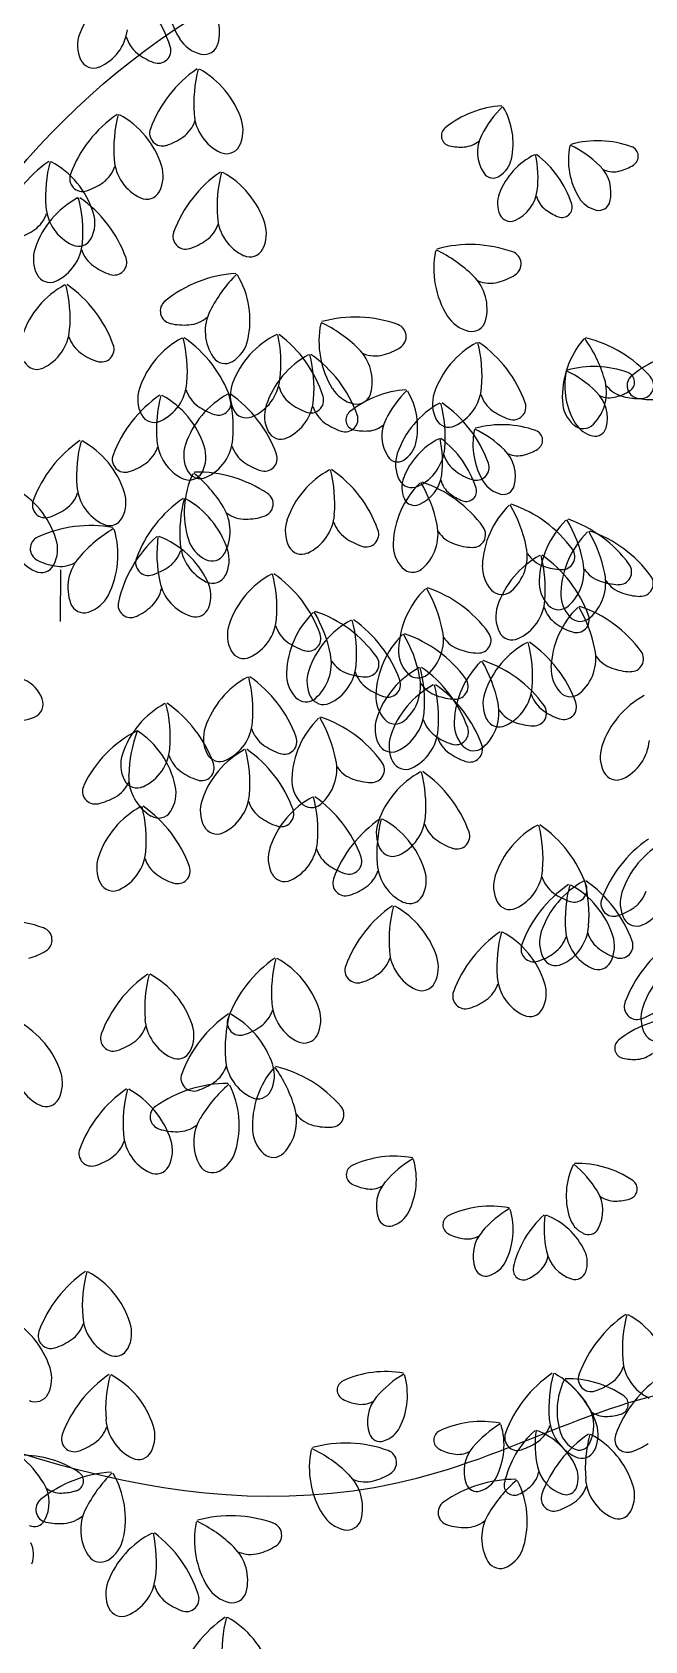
# Model space of a CAD drawing. Header units: millimetres. Extents: x 87938 to 265635, y 330093 to 434310.
# Drawn here: x 130737 to 131310, y 386945 to 388448 of the extents above; entities that cross this region are included whole.
import ezdxf

# ---------------------------------------------------------------- set-up
doc = ezdxf.new("R2010")
doc.units = ezdxf.units.MM

# ---------------------------------------------------------------- blocks, each defined once
blk = doc.blocks.new('A$C375B4AEE')
blk.add_line((2292.4, 6373.7), (2292.7, 6421.9))
for centre, radius, start, end in [((2475, 6962.1), 83.7, 168.5702, 211.718), ((2388.7, 6893.3), 83.7, 116.1313, 159.2791), ((2283.4, 6875.1), 117.2, 17.7118, 52.9875), ((2397.7, 6924.5), 43.4, 345.1278, 45.5062), ((2340.1, 6911.7), 31.8, 159.2792, 204.6947), ((2311.8, 6931.7), 43.4, 292.6888, 353.0673), ((2382.4, 6927.9), 29.6, 195.4901, 232.33), ((2430.8, 6934.8), 31.8, 211.718, 257.1335), ((2426.7, 6916.8), 13.3, 257.1335, 345.1277), ((2323.4, 6904), 13.3, 204.6945, 292.6888), ((2400.3, 6951), 58.9, 232.33, 249.2171), ((2383.7, 6907.1), 11.9, 248.7822, 17.712), ((2486.3, 6793.3), 117.2, 124.4099, 159.6857), ((2543.8, 6857.4), 126.8, 165.1974, 184.3302), ((2382, 6816.3), 83.7, 18.1183, 61.2661), ((2710.9, 6761.9), 93.8, 93.6396, 128.9153), ((2776.7, 6782.4), 101.5, 134.4271, 153.5599), ((2648.6, 6820.4), 66.9, 347.348, 30.4958), ((2411.6, 6750.8), 117.2, 124.4099, 159.6857), ((2469, 6814.9), 126.8, 165.1974, 184.3302), ((2307.3, 6773.8), 83.7, 18.1183, 61.2661), ((2389.9, 6850.5), 29.6, 305.0674, 341.9073), ((2460.5, 6851.1), 43.4, 184.3302, 244.7087), ((2431.3, 6832.4), 31.8, 332.7028, 18.1184), ((2387.6, 6829.9), 11.9, 159.6854, 288.6153), ((2373, 6874.5), 58.9, 288.1803, 305.0675), ((2658, 6827.4), 9.54, 128.9152, 257.845), ((2668.1, 6840.7), 23.7, 274.2972, 311.137), ((2716.9, 6812.2), 34.7, 153.5599, 213.9383), ((2794.4, 6729), 93.8, 70.1506, 105.4264), ((2447.7, 6824), 13.3, 244.7085, 332.7027), ((2666.3, 6864), 47.1, 257.41, 274.2972), ((2765.1, 6749.7), 66.9, 116.1313, 159.2791), ((2637.3, 6788.4), 101.5, 353.0673, 12.2001), ((2680.9, 6735.1), 93.8, 17.7118, 52.9875), ((2834.1, 6804.7), 66.9, 168.5702, 211.718), ((2725.5, 6727), 101.5, 45.5061, 64.6389), ((2823, 6808.3), 9.54, 301.221, 70.1508), ((2347.8, 6706.9), 117.2, 124.4099, 159.6857), ((2405.2, 6771), 126.8, 165.1974, 184.3302), ((2243.5, 6729.9), 83.7, 18.1183, 61.2661), ((2315.1, 6808), 29.6, 305.0674, 341.9073), ((2385.8, 6808.6), 43.4, 184.3302, 244.7087), ((2356.6, 6789.9), 31.8, 332.7028, 18.1184), ((2508.1, 6696.9), 117.2, 124.4099, 159.6857), ((2565.5, 6761), 126.8, 165.1974, 184.3302), ((2403.8, 6719.9), 83.7, 18.1183, 61.2661), ((2697, 6798.7), 10.7, 213.9386, 301.9326), ((2689.1, 6811.3), 25.4, 301.9326, 347.3479), ((2772.3, 6774.6), 34.7, 345.1276, 45.5061), ((2809.2, 6817.5), 23.7, 247.9291, 284.7688), ((2803.2, 6840.2), 47.1, 284.7688, 301.656), ((2312.9, 6787.4), 11.9, 159.6854, 288.6153), ((2298.3, 6832), 58.9, 288.1803, 305.0675), ((2348, 6695.7), 83.7, 118.3445, 161.4924), ((2186.5, 6737.9), 126.8, 355.2804, 14.4133), ((2243.5, 6673.4), 117.2, 19.925, 55.2007), ((2373, 6781.5), 13.3, 244.7085, 332.7027), ((2726.3, 6764.4), 25.4, 159.2791, 204.6945), ((2703.6, 6780.4), 34.7, 292.6889, 353.0673), ((2760.1, 6777.3), 23.7, 195.4901, 232.33), ((2761.2, 6760.7), 9.54, 248.7823, 17.7116), ((2798.8, 6782.9), 25.4, 211.7181, 257.1334), ((2795.6, 6768.5), 10.7, 257.1333, 345.1275), ((2251.3, 6764.1), 29.6, 305.0674, 341.9073), ((2322, 6764.7), 43.4, 184.3302, 244.7087), ((2292.8, 6746), 31.8, 332.7028, 18.1184), ((2482.3, 6754.7), 43.4, 184.3302, 244.7087), ((2712.9, 6758.2), 10.7, 204.6948, 292.6889), ((2774.4, 6795.9), 47.1, 232.3299, 249.2172), ((2234.5, 6788.1), 58.9, 288.1803, 305.0675), ((2409.4, 6733.5), 11.9, 159.6854, 288.6153), ((2411.6, 6754.1), 29.6, 305.0674, 341.9073), ((2453.1, 6736), 31.8, 332.7028, 18.1184), ((2298.8, 6712.2), 31.8, 161.4923, 206.9078), ((2269.7, 6731.1), 43.4, 294.9021, 355.2806), ((2309.2, 6737.5), 13.3, 244.7085, 332.7027), ((2340.4, 6730), 29.6, 197.7032, 234.5432), ((2394.8, 6778.1), 58.9, 288.1803, 305.0675), ((2469.5, 6727.6), 13.3, 244.7085, 332.7027), ((2725.1, 6703.3), 83.7, 168.5702, 211.718), ((2589.3, 6606.2), 126.8, 45.5061, 64.6389), ((2675.4, 6608.7), 117.2, 70.1506, 105.4264), ((2711.1, 6707.8), 11.9, 301.2209, 70.1507), ((2357.4, 6753.8), 58.9, 234.5432, 251.4303), ((2342.5, 6709.3), 11.9, 250.9955, 19.9246), ((2336.1, 6614.5), 83.7, 118.3445, 161.4924), ((2282.3, 6703.8), 13.3, 206.908, 294.9021), ((2174.6, 6656.7), 126.8, 355.2804, 14.4133), ((2231.6, 6592.2), 117.2, 19.925, 55.2007), ((2463.7, 6581.9), 117.2, 93.6396, 128.9153), ((2545.9, 6607.6), 126.8, 134.427, 153.5598), ((2385.8, 6655), 83.7, 347.348, 30.4958), ((2647.8, 6665.7), 43.4, 345.1277, 45.5061), ((2693.9, 6719.3), 29.6, 247.9291, 284.7688), ((2686.4, 6747.7), 58.9, 284.7688, 301.656), ((2397.6, 6663.8), 11.9, 128.9154, 257.8449), ((2410.1, 6680.4), 29.6, 274.2972, 311.1369), ((2471.1, 6644.8), 43.4, 153.5598, 213.9383), ((2568, 6540.9), 117.2, 70.1506, 105.4264), ((2681, 6676), 31.8, 211.718, 257.1334), ((2257.7, 6649.9), 43.4, 294.9021, 355.2806), ((2407.9, 6709.6), 58.9, 257.41, 274.2972), ((2531.4, 6566.7), 83.7, 116.1314, 159.2791), ((2371.7, 6615.1), 126.8, 353.0673, 12.2001), ((2426.2, 6548.4), 117.2, 17.7118, 52.9875), ((2617.7, 6635.4), 83.7, 168.5703, 211.718), ((2481.9, 6538.3), 126.8, 45.5062, 64.6389), ((2603.7, 6639.9), 11.9, 301.2211, 70.1507), ((2676.9, 6658), 13.3, 257.1334, 345.1277), ((2328.4, 6648.8), 29.6, 197.7032, 234.5432), ((2330.6, 6628.1), 11.9, 250.9955, 19.9246), ((2445.6, 6564.9), 83.7, 118.3446, 161.4923), ((2284.2, 6607.1), 126.8, 355.2804, 14.4133), ((2341.2, 6542.6), 117.2, 19.925, 55.2007), ((2436.5, 6643.7), 31.8, 301.9326, 347.348), ((2540.4, 6597.9), 43.4, 345.1277, 45.5062), ((2579, 6679.8), 58.9, 284.7688, 301.656), ((2721.1, 6560.5), 83.7, 118.3446, 161.4923), ((2559.7, 6602.7), 126.8, 355.2804, 14.4133), ((2616.7, 6538.2), 117.2, 19.925, 55.2008), ((2845.2, 6583.4), 83.7, 139.5157, 182.6636), ((2679.3, 6564.5), 126.8, 16.4517, 35.5845), ((2755.8, 6524.9), 117.2, 41.0962, 76.3719), ((2900.1, 6512.2), 117.2, 93.6396, 128.9153), ((2270.4, 6622.6), 13.3, 206.908, 294.9021), ((2345.4, 6672.6), 58.9, 234.5432, 251.4303), ((2446.2, 6628), 13.3, 213.9383, 301.9326), ((2564.1, 6549.3), 83.7, 118.3446, 161.4923), ((2402.6, 6591.5), 126.8, 355.2805, 14.4133), ((2459.6, 6527), 117.2, 19.925, 55.2007), ((2586.5, 6651.5), 29.6, 247.9291, 284.7688), ((2790.9, 6518.1), 93.8, 70.1506, 105.4264), ((2367.3, 6600.2), 43.4, 294.902, 355.2806), ((2454.5, 6605), 43.4, 292.6888, 353.0673), ((2830.7, 6593.7), 66.9, 168.5702, 211.718), ((2722.1, 6516), 101.5, 45.5062, 64.6389), ((2759.4, 6588.1), 43.4, 316.0732, 16.4518), ((2833.9, 6594.1), 11.9, 128.9154, 257.845), ((2819.5, 6597.3), 9.54, 301.221, 70.1506), ((2835.1, 6594.1), 11.9, 272.1667, 41.0958), ((2451.5, 6488.5), 117.2, 124.4099, 159.6857), ((2396.4, 6581.3), 31.8, 161.4923, 206.9078), ((2508.9, 6552.6), 126.8, 165.1974, 184.3302), ((2347.2, 6511.5), 83.7, 18.1183, 61.2661), ((2488.6, 6512.4), 83.7, 118.3446, 161.4923), ((2438, 6599.1), 29.6, 197.7032, 234.5431), ((2440.1, 6578.5), 11.9, 250.9955, 19.9253), ((2327.1, 6554.7), 126.8, 355.2805, 14.4133), ((2384.1, 6490.2), 117.2, 19.925, 55.2007), ((2482.9, 6585), 31.8, 159.2792, 204.6946), ((2525.1, 6601.2), 29.6, 195.4903, 232.3299), ((2526.5, 6580.5), 11.9, 248.7823, 17.7116), ((2573.6, 6608.1), 31.8, 211.718, 257.1334), ((2621.6, 6496.6), 93.8, 93.6396, 128.9153), ((2569.5, 6590.2), 13.3, 257.1334, 345.1277), ((2687.3, 6517.2), 101.5, 134.427, 153.5598), ((2559.3, 6555.1), 66.9, 347.348, 30.4958), ((2671.9, 6577), 31.8, 161.4923, 206.9078), ((2642.8, 6595.9), 43.4, 294.902, 355.2806), ((2713.5, 6594.8), 29.6, 197.7035, 234.5431), ((2768.9, 6563.6), 34.7, 345.1277, 45.5062), ((2805.7, 6606.5), 23.7, 247.9291, 284.7688), ((2825.7, 6612.6), 29.6, 218.8745, 255.7144), ((2799.8, 6629.2), 47.1, 284.7688, 301.656), ((2832.9, 6641), 58.9, 255.7143, 272.6015), ((2844.2, 6639.9), 58.9, 257.41, 274.2972), ((2380, 6573), 13.3, 206.908, 294.9021), ((2455, 6623), 58.9, 234.5431, 251.4303), ((2466.1, 6577.3), 13.3, 204.6945, 292.6888), ((2514.9, 6565.8), 31.8, 161.4923, 206.9078), ((2485.8, 6584.7), 43.4, 294.902, 355.2806), ((2543, 6624.4), 58.9, 232.3299, 249.2171), ((2556.5, 6583.6), 29.6, 197.7035, 234.5431), ((2558.6, 6562.9), 11.9, 250.9955, 19.9253), ((2568.7, 6562.1), 9.54, 128.9155, 257.8449), ((2686.6, 6504), 83.7, 118.3446, 161.4923), ((2525.2, 6546.2), 126.8, 355.2805, 14.4133), ((2582.2, 6481.7), 117.2, 19.925, 55.2007), ((2730.5, 6618.6), 58.9, 234.5431, 251.4304), ((2715.6, 6574.1), 11.9, 250.9956, 19.9253), ((2793.3, 6581), 31.8, 182.6636, 228.0789), ((2573.5, 6607.4), 58.9, 234.5431, 251.4304), ((2576.9, 6598.8), 47.1, 257.41, 274.2972), ((2578.7, 6575.4), 23.7, 274.2972, 311.1369), ((2627.5, 6546.9), 34.7, 153.5598, 213.9384), ((2655.5, 6568.6), 13.3, 206.908, 294.902), ((2744.8, 6539.4), 66.9, 168.5702, 211.718), ((2636.2, 6461.7), 101.5, 45.5062, 64.6389), ((2705, 6463.8), 93.8, 70.1506, 105.4264), ((2733.6, 6543), 9.54, 301.221, 70.1506), ((2781, 6567.3), 13.3, 228.079, 316.0733), ((2795.4, 6571.9), 25.4, 211.7179, 257.1334), ((2792.1, 6557.5), 10.7, 257.1334, 345.1275), ((2376.8, 6446), 117.2, 124.4099, 159.6857), ((2434.2, 6510.1), 126.8, 165.1974, 184.3302), ((2272.4, 6469), 83.7, 18.1183, 61.2661), ((2355, 6545.7), 29.6, 305.0674, 341.9073), ((2425.7, 6546.3), 43.4, 184.3302, 244.7087), ((2439.4, 6528.9), 31.8, 161.4923, 206.9078), ((2396.5, 6527.6), 31.8, 332.7028, 18.1184), ((2410.3, 6547.8), 43.4, 294.902, 355.2806), ((2481, 6546.7), 29.6, 197.7035, 234.5431), ((2498.4, 6557.4), 13.3, 206.908, 294.9021), ((2675.8, 6484.4), 66.9, 116.1314, 159.2792), ((2599.8, 6546), 25.4, 301.9326, 347.3479), ((2548, 6523.2), 101.5, 353.0673, 12.2001), ((2591.6, 6469.8), 93.8, 17.7118, 52.9875), ((2352.7, 6525.1), 11.9, 159.6854, 288.6153), ((2338.2, 6569.7), 58.9, 288.1803, 305.0675), ((2498, 6570.6), 58.9, 234.5431, 251.4304), ((2483.1, 6526.1), 11.9, 250.9955, 19.9253), ((2607.6, 6533.5), 10.7, 213.9382, 301.9326), ((2637.4, 6520.5), 31.8, 161.4923, 206.9078), ((2608.3, 6539.4), 43.4, 294.902, 355.2806), ((2679, 6538.3), 29.6, 197.7035, 234.5431), ((2681.2, 6517.6), 11.9, 250.9956, 19.9253), ((2683, 6509.4), 34.7, 345.1277, 45.5062), ((2719.8, 6552.3), 23.7, 247.9291, 284.7688), ((2713.8, 6574.9), 47.1, 284.7688, 301.656), ((2412.9, 6519.2), 13.3, 244.7085, 332.7027), ((2491.7, 6475.7), 83.7, 154.4733, 197.621), ((2423, 6520.6), 13.3, 206.908, 294.9021), ((2336.4, 6414.6), 126.8, 31.4092, 50.542), ((2420.5, 6396.1), 117.2, 56.0537, 91.3294), ((2583.5, 6441.7), 83.7, 118.3446, 161.4923), ((2422, 6484), 126.8, 355.2805, 14.4133), ((2479, 6419.5), 117.2, 19.925, 55.2007), ((2636.9, 6499.1), 25.4, 159.2791, 204.6945), ((2614.3, 6515.1), 34.7, 292.6889, 353.0673), ((2696, 6562.1), 58.9, 234.5431, 251.4304), ((2208.6, 6425.1), 83.7, 18.1183, 61.2661), ((2280.3, 6503.2), 29.6, 305.0674, 341.9073), ((2351, 6503.8), 43.4, 184.3302, 244.7087), ((2321.8, 6485.1), 31.8, 332.7028, 18.1184), ((2479.3, 6483.5), 11.9, 287.1241, 56.0536), ((2687, 6443.3), 83.7, 134.4245, 177.5723), ((2621, 6512.1), 13.3, 206.908, 294.9021), ((2520.1, 6439.2), 126.8, 11.3605, 30.4933), ((2592.8, 6393), 117.2, 36.0049, 71.2807), ((2670.7, 6512), 23.7, 195.4903, 232.33), ((2685, 6530.6), 47.1, 232.3299, 249.2171), ((2671.8, 6495.5), 9.54, 248.7821, 17.7116), ((2709.5, 6517.6), 25.4, 211.7179, 257.1334), ((2706.2, 6503.2), 10.7, 257.1334, 345.1275), ((2278, 6482.6), 11.9, 159.6854, 288.6153), ((2263.5, 6527.2), 58.9, 288.1803, 305.0675), ((2473.3, 6392.1), 117.2, 124.4099, 159.6857), ((2530.7, 6456.2), 126.8, 165.1974, 184.3302), ((2368.9, 6415.1), 83.7, 18.1183, 61.2661), ((2407.6, 6458.1), 43.4, 331.0307, 31.4092), ((2623.5, 6492.9), 10.7, 204.6944, 292.6889), ((2770.4, 6422.6), 83.7, 134.4245, 177.5723), ((2603.5, 6418.5), 126.8, 11.3605, 30.4933), ((2676.2, 6372.3), 117.2, 36.0049, 71.2807), ((2320.2, 6346.2), 117.2, 79.5426, 114.8184), ((2338.2, 6476.7), 13.3, 244.7085, 332.7027), ((2465.4, 6498.9), 29.6, 233.8321, 270.6718), ((2465, 6528.2), 58.9, 270.6718, 287.559), ((2534.3, 6458.2), 31.8, 161.4923, 206.9078), ((2505.2, 6477.1), 43.4, 294.902, 355.2806), ((2575.9, 6476), 29.6, 197.7035, 234.5431), ((2601.9, 6455.6), 43.4, 310.9819, 11.3605), ((2677.9, 6454.9), 11.9, 267.0753, 36.0051), ((2823.5, 6408.5), 83.7, 134.4245, 177.5723), ((2656.6, 6404.4), 126.8, 11.3604, 30.4932), ((2729.3, 6358.2), 117.2, 36.0049, 71.2807), ((2287.2, 6459.9), 43.4, 184.3302, 244.7087), ((2276, 6441.8), 11.9, 114.8184, 243.748), ((2257.9, 6441.2), 31.8, 332.7028, 18.1184), ((2406.1, 6351.1), 126.8, 120.3301, 139.4629), ((2262.4, 6436.1), 83.7, 333.251, 16.3988), ((2460.8, 6366), 117.2, 131.9815, 167.2572), ((2509.3, 6437.2), 126.8, 172.7689, 191.9017), ((2354.4, 6375.1), 83.7, 25.6899, 68.8377), ((2447.5, 6449.9), 43.4, 184.3302, 244.7087), ((2442.3, 6460), 31.8, 197.6211, 243.0365), ((2592.9, 6499.9), 58.9, 234.5431, 251.4304), ((2578, 6455.3), 11.9, 250.9955, 19.9253), ((2635.1, 6445.5), 31.8, 177.5724, 222.9877), ((2670.2, 6474.2), 29.6, 213.7835, 250.623), ((2843.7, 6397.6), 83.7, 134.4245, 177.5723), ((2676.9, 6393.5), 126.8, 11.3605, 30.4933), ((2749.5, 6347.3), 117.2, 36.0049, 71.2807), ((2342.7, 6405.4), 43.4, 139.4629, 199.8414), ((2374.5, 6428.7), 11.9, 159.6854, 288.6153), ((2376.8, 6449.3), 29.6, 305.0674, 341.9073), ((2433.9, 6443.6), 13.3, 243.0365, 331.0308), ((2418.3, 6431.2), 31.8, 332.7028, 18.1184), ((2517.8, 6449.9), 13.3, 206.908, 294.9021), ((2679.9, 6501.8), 58.9, 250.6231, 267.5103), ((2780.3, 6361.7), 83.7, 118.3446, 161.4923), ((2685.3, 6434.9), 43.4, 310.982, 11.3605), ((2753.6, 6453.4), 29.6, 213.7835, 250.623), ((2618.8, 6403.9), 126.8, 355.2805, 14.4133), ((2675.8, 6339.4), 117.2, 19.925, 55.2007), ((2761.3, 6434.2), 11.9, 267.0753, 36.0051), ((2274.3, 6432.7), 13.3, 244.7085, 332.7027), ((2297.1, 6483.7), 58.9, 243.313, 260.2002), ((2292.1, 6454.8), 29.6, 260.2002, 297.0399), ((2360, 6473.3), 58.9, 288.1803, 305.0675), ((2434.6, 6422.8), 13.3, 244.7085, 332.7027), ((2529.4, 6344.4), 83.7, 118.3446, 161.4923), ((2367.9, 6386.6), 126.8, 355.2805, 14.4133), ((2425, 6322.1), 117.2, 19.925, 55.2007), ((2621.6, 6433), 13.3, 222.9879, 310.9819), ((2718.5, 6424.8), 31.8, 177.5724, 222.9878), ((2763.3, 6481.1), 58.9, 250.6231, 267.5103), ((2738.4, 6420.8), 43.4, 310.982, 11.3604), ((2806.7, 6439.3), 29.6, 213.7834, 250.6231), ((2758.7, 6409.9), 43.4, 310.982, 11.3605), ((2814.4, 6420.1), 11.9, 267.0753, 36.0051), ((2357.6, 6410), 29.6, 312.6391, 349.4788), ((2427.6, 6420), 43.4, 191.9017, 252.2802), ((2401.1, 6397.6), 31.8, 340.2745, 25.6899), ((2692.1, 6344.6), 83.7, 134.4245, 177.5723), ((2525.2, 6340.5), 126.8, 11.3605, 30.4933), ((2597.8, 6294.3), 117.2, 36.0049, 71.2807), ((2705, 6412.2), 13.3, 222.988, 310.9819), ((2771.6, 6410.7), 31.8, 177.5723, 222.9878), ((2816.4, 6467), 58.9, 250.6231, 267.5103), ((2826.9, 6428.4), 29.6, 213.7835, 250.623), ((2834.7, 6409.2), 11.9, 267.0753, 36.0051), ((2314.4, 6395.2), 13.3, 199.8412, 287.8355), ((2308.8, 6412.8), 31.8, 287.8356, 333.2509), ((2358.1, 6389.3), 11.9, 167.2572, 296.1869), ((2337.8, 6431.6), 58.9, 295.7519, 312.6391), ((2418.5, 6391.3), 13.3, 252.2802, 340.2746), ((2731.1, 6378.2), 31.8, 161.4923, 206.9078), ((2702, 6397.1), 43.4, 294.902, 355.2806), ((2772.7, 6396), 29.6, 197.7035, 234.5431), ((2758.1, 6398.1), 13.3, 222.9877, 310.9819), ((2834.5, 6327.2), 83.7, 134.4245, 177.5723), ((2791.9, 6399.8), 31.8, 177.5724, 222.9878), ((2667.6, 6323.1), 126.8, 11.3604, 30.4932), ((2740.3, 6276.9), 117.2, 36.0049, 71.2807), ((2836.6, 6456.1), 58.9, 250.6231, 267.5103), ((2451.1, 6379.8), 43.4, 294.902, 355.2806), ((2587.2, 6322.4), 83.7, 134.4245, 177.5723), ((2603.8, 6301.4), 83.7, 118.3446, 161.4923), ((2420.4, 6318.3), 126.8, 11.3604, 30.4932), ((2493, 6272.1), 117.2, 36.0049, 71.2807), ((2442.4, 6343.6), 126.8, 355.2805, 14.4133), ((2499.4, 6279.1), 117.2, 19.925, 55.2007), ((2789.7, 6419.8), 58.9, 234.5431, 251.4304), ((2778.4, 6387.2), 13.3, 222.988, 310.9819), ((2774.8, 6375.3), 11.9, 250.9956, 19.9253), ((2480.2, 6360.9), 31.8, 161.4923, 206.9078), ((2521.8, 6378.7), 29.6, 197.7035, 234.5431), ((2523.9, 6358), 11.9, 250.9955, 19.9253), ((2670.7, 6301.7), 83.7, 134.4245, 177.5723), ((2503.8, 6297.5), 126.8, 11.3604, 30.4932), ((2576.4, 6251.3), 117.2, 36.0049, 71.2807), ((2607, 6356.9), 43.4, 310.9819, 11.3605), ((2675.2, 6375.5), 29.6, 213.7835, 250.623), ((2683, 6356.2), 11.9, 267.0753, 36.0051), ((2714.6, 6369.8), 13.3, 206.908, 294.902), ((2463.8, 6352.5), 13.3, 206.908, 294.9021), ((2538.8, 6402.5), 58.9, 234.5431, 251.4304), ((2502.2, 6334.7), 43.4, 310.9819, 11.3604), ((2640.2, 6346.8), 31.8, 177.5724, 222.9877), ((2685, 6403.1), 58.9, 250.6231, 267.5103), ((2768.3, 6280.5), 83.7, 118.3446, 161.4923), ((2606.9, 6322.7), 126.8, 355.2805, 14.4133), ((2663.9, 6258.2), 117.2, 19.925, 55.2007), ((2749.5, 6339.5), 43.4, 310.982, 11.3604), ((2817.7, 6358), 29.6, 213.7834, 250.6231), ((2825.5, 6338.8), 11.9, 267.0753, 36.0051), ((2554.6, 6317.8), 31.8, 161.4923, 206.9078), ((2525.5, 6336.7), 43.4, 294.902, 355.2806), ((2570.4, 6353.2), 29.6, 213.7834, 250.6231), ((2596.2, 6335.6), 29.6, 197.7035, 234.5431), ((2578.2, 6334), 11.9, 267.0754, 36.005), ((2667.4, 6257), 83.7, 118.3446, 161.4923), ((2505.9, 6299.2), 126.8, 355.2805, 14.4133), ((2562.9, 6234.7), 117.2, 19.925, 55.2007), ((2744, 6276.6), 83.7, 134.4245, 177.5723), ((2577.1, 6272.5), 126.8, 11.3604, 30.4932), ((2649.8, 6226.3), 117.2, 36.0049, 71.2807), ((2782.7, 6329.4), 31.8, 177.5723, 222.9878), ((2827.4, 6385.7), 58.9, 250.6231, 267.5103), ((2245.6, 6290.3), 31.8, 20.8044, 66.2198), ((2507, 6248.1), 83.7, 118.3446, 161.4923), ((2345.5, 6290.4), 126.8, 355.2805, 14.4133), ((2402.5, 6225.9), 117.2, 19.925, 55.2007), ((2535.4, 6324.6), 31.8, 177.5723, 222.9877), ((2580.1, 6380.9), 58.9, 250.6231, 267.5103), ((2613.2, 6359.5), 58.9, 234.5431, 251.4304), ((2598.4, 6315), 11.9, 250.9955, 19.9253), ((2680.5, 6240.8), 83.7, 118.3446, 161.4923), ((2585.6, 6314), 43.4, 310.9819, 11.3604), ((2626.7, 6334.3), 13.3, 222.9879, 310.9819), ((2653.8, 6332.5), 29.6, 213.7834, 250.6231), ((2519.1, 6283), 126.8, 355.2805, 14.4133), ((2576.1, 6218.5), 117.2, 19.925, 55.2007), ((2661.6, 6313.2), 11.9, 267.0753, 36.0051), ((2690, 6315.9), 43.4, 294.902, 355.2806), ((2262.9, 6296.8), 13.3, 292.8101, 20.8043), ((2429.7, 6223.4), 83.7, 118.3446, 161.4923), ((2268.2, 6265.7), 126.8, 355.2805, 14.4133), ((2325.2, 6201.2), 117.2, 19.925, 55.2007), ((2521.9, 6312), 13.3, 222.9876, 310.9819), ((2538.2, 6309.5), 13.3, 206.908, 294.9021), ((2618.8, 6303.9), 31.8, 177.5723, 222.9877), ((2663.6, 6360.1), 58.9, 250.6231, 267.5103), ((2719.1, 6297), 31.8, 161.4923, 206.9078), ((2658.9, 6288.9), 43.4, 310.982, 11.3604), ((2760.7, 6314.8), 29.6, 197.7035, 234.5431), ((2762.9, 6294.1), 11.9, 250.9956, 19.9253), ((2769.2, 6316.8), 13.3, 222.9877, 310.9819), ((2877.9, 6230.9), 83.7, 118.3446, 161.4923), ((2251.2, 6324.5), 43.4, 232.4317, 292.8103), ((2592.3, 6223.7), 83.7, 134.4245, 177.5723), ((2425.5, 6219.6), 126.8, 11.3604, 30.4932), ((2498.1, 6173.4), 117.2, 36.0049, 71.2807), ((2618.2, 6273.5), 31.8, 161.4923, 206.9078), ((2605.3, 6291.3), 13.3, 222.9876, 310.9819), ((2589.1, 6292.4), 43.4, 294.902, 355.2806), ((2659.7, 6291.3), 29.6, 197.7035, 234.5431), ((2702.7, 6288.6), 13.3, 206.908, 294.902), ((2727.2, 6307.5), 29.6, 213.7834, 250.6231), ((2734.9, 6288.2), 11.9, 267.0753, 36.0051), ((2777.7, 6338.6), 58.9, 234.5431, 251.4304), ((2413.4, 6173.4), 109.9, 116.6368, 154.6219), ((2483, 6227.3), 126.8, 159.5446, 178.6774), ((2320.1, 6203.2), 81.4, 12.1555, 57.2229), ((2457.8, 6264.6), 31.8, 161.4923, 206.9078), ((2428.7, 6283.5), 43.4, 294.902, 355.2806), ((2499.4, 6282.4), 29.6, 197.7035, 234.5431), ((2631.3, 6257.2), 31.8, 161.4923, 206.9078), ((2602.2, 6276.1), 43.4, 294.902, 355.2805), ((2676.7, 6315.1), 58.9, 234.5431, 251.4304), ((2672.9, 6275), 29.6, 197.7034, 234.5432), ((2661.9, 6270.6), 11.9, 250.9956, 19.9253), ((2692.1, 6278.8), 31.8, 177.5723, 222.9878), ((2736.9, 6335.1), 58.9, 250.6231, 267.5103), ((2351.4, 6258.8), 43.4, 294.902, 355.2805), ((2504.1, 6180.4), 83.7, 118.3446, 161.4923), ((2342.6, 6222.7), 126.8, 355.2805, 14.4133), ((2399.6, 6158.2), 117.2, 19.925, 55.2007), ((2516.4, 6306.3), 58.9, 234.5431, 251.4304), ((2501.5, 6261.7), 11.9, 250.9955, 19.9253), ((2601.7, 6265.1), 13.3, 206.908, 294.9021), ((2678.6, 6266.3), 13.3, 222.9877, 310.9819), ((2675.1, 6254.4), 11.9, 250.9954, 19.9249), ((2828.7, 6247.3), 31.8, 161.4923, 206.9078), ((2799.6, 6266.2), 43.4, 294.902, 355.2806), ((2380.5, 6239.9), 31.8, 161.4923, 206.9078), ((2422.1, 6257.7), 29.6, 197.7034, 234.5432), ((2424.2, 6237), 11.9, 250.9953, 19.9249), ((2441.3, 6256.3), 13.3, 206.908, 294.9021), ((2507.3, 6236), 43.4, 310.9819, 11.3604), ((2575.5, 6254.5), 29.6, 213.7834, 250.6231), ((2583.3, 6235.3), 11.9, 267.0754, 36.005), ((2614.9, 6248.9), 13.3, 206.9077, 294.902), ((2689.9, 6298.9), 58.9, 234.5431, 251.4304), ((2329.1, 6235.6), 29.6, 299.4147, 336.2544), ((2364, 6231.6), 13.3, 206.9077, 294.9021), ((2399.5, 6229.2), 43.4, 178.6773, 239.0559), ((2439.1, 6281.6), 58.9, 234.5431, 251.4303), ((2540.5, 6225.9), 31.8, 177.5723, 222.9877), ((2585.2, 6282.2), 58.9, 250.6231, 267.5103), ((2668.6, 6159.6), 83.7, 118.3446, 161.4923), ((2507.1, 6201.8), 126.8, 355.2805, 14.4133), ((2564.1, 6137.3), 117.2, 19.925, 55.2007), ((2812.3, 6239), 13.3, 206.908, 294.902), ((2324.8, 6215.2), 11.9, 154.0327, 282.9624), ((2314.7, 6261.1), 58.9, 282.5275, 299.4147), ((2368.6, 6213.5), 31.8, 327.05, 12.4654), ((2454.9, 6196.9), 31.8, 161.4923, 206.9078), ((2425.8, 6215.8), 43.4, 294.902, 355.2805), ((2567.6, 6136.1), 83.7, 118.3446, 161.4923), ((2406.2, 6178.3), 126.8, 355.2805, 14.4133), ((2463.2, 6113.8), 117.2, 19.925, 55.2007), ((2407.2, 6127.2), 83.7, 118.3446, 161.4923), ((2245.8, 6169.4), 126.8, 355.2805, 14.4133), ((2302.8, 6104.9), 117.2, 19.925, 55.2007), ((2384.1, 6203.5), 13.3, 239.0557, 327.0499), ((2496.5, 6214.7), 29.6, 197.7034, 234.5432), ((2498.6, 6194), 11.9, 250.9953, 19.9249), ((2527, 6213.3), 13.3, 222.9876, 310.9819), ((2590.3, 6194.9), 43.4, 294.902, 355.2805), ((2438.5, 6188.5), 13.3, 206.9077, 294.9021), ((2513.5, 6238.6), 58.9, 234.5431, 251.4304), ((2657.5, 6092.8), 117.2, 124.4099, 159.6857), ((2619.4, 6176), 31.8, 161.4923, 206.9078), ((2714.9, 6156.9), 126.8, 165.1974, 184.3302), ((2553.2, 6115.8), 83.7, 18.1183, 61.2661), ((2661, 6193.8), 29.6, 197.7034, 234.5432), ((2663.1, 6173.2), 11.9, 250.9954, 19.9249), ((2778.2, 6109.9), 83.7, 118.3446, 161.4923), ((2616.7, 6152.1), 126.8, 355.2805, 14.4133), ((2673.7, 6087.6), 117.2, 19.925, 55.2007), ((2518.4, 6152.5), 31.8, 161.4923, 206.9078), ((2489.3, 6171.4), 43.4, 294.902, 355.2805), ((2560, 6170.3), 29.6, 197.7034, 234.5432), ((2602.9, 6167.7), 13.3, 206.9077, 294.902), ((2678, 6217.7), 58.9, 234.5431, 251.4304), ((2908.2, 6073.8), 117.2, 124.4099, 159.6857), ((2896.6, 6094.3), 83.7, 118.3446, 161.4923), ((2358, 6143.7), 31.8, 161.4923, 206.9078), ((2328.9, 6162.6), 43.4, 294.902, 355.2805), ((2399.6, 6161.5), 29.6, 197.7034, 234.5432), ((2577, 6194.2), 58.9, 234.5431, 251.4304), ((2562.2, 6149.7), 11.9, 250.9953, 19.9249), ((2631.7, 6150.6), 43.4, 184.3302, 244.7087), ((2416.6, 6185.3), 58.9, 234.5431, 251.4303), ((2401.8, 6140.8), 11.9, 250.9953, 19.9249), ((2502, 6144.2), 13.3, 206.9077, 294.9021), ((2558.8, 6129.4), 11.9, 159.6854, 288.6153), ((2561, 6150), 29.6, 305.0674, 341.9073), ((2602.5, 6131.9), 31.8, 332.7028, 18.1184), ((2729, 6126.4), 31.8, 161.4923, 206.9078), ((2699.9, 6145.3), 43.4, 294.902, 355.2805), ((2821.2, 6057.5), 83.7, 118.3446, 161.4923), ((2770.6, 6144.2), 29.6, 197.7034, 234.5432), ((2659.7, 6099.7), 126.8, 355.2805, 14.4133), ((2716.7, 6035.2), 117.2, 19.925, 55.2007), ((2341.6, 6135.3), 13.3, 206.9077, 294.9021), ((2544.2, 6174), 58.9, 288.1803, 305.0675), ((2618.9, 6123.5), 13.3, 244.7085, 332.7027), ((2833.5, 6031.3), 117.2, 124.4099, 159.6857), ((2787.6, 6168), 58.9, 234.5431, 251.4304), ((2891, 6095.4), 126.8, 165.1974, 184.3302), ((2772.7, 6123.5), 11.9, 250.9954, 19.9249), ((2729.2, 6054.2), 83.7, 18.1183, 61.2661), ((2847.4, 6110.8), 31.8, 161.4923, 206.9078), ((2811.8, 6131), 29.6, 305.0674, 341.9073), ((2818.3, 6129.7), 43.4, 294.902, 355.2805), ((2668.9, 6011.5), 117.2, 124.4099, 159.6857), ((2726.3, 6075.6), 126.8, 165.1974, 184.3302), ((2564.6, 6034.5), 83.7, 18.1183, 61.2661), ((2712.5, 6118), 13.3, 206.9077, 294.902), ((2809.5, 6110.3), 11.9, 159.6855, 288.6153), ((2794.9, 6154.9), 58.9, 288.1803, 305.0675), ((2236.8, 5977.3), 117.2, 70.1506, 105.4264), ((2272.6, 6076.3), 11.9, 301.2209, 70.1506), ((2742.9, 6092.9), 43.4, 294.902, 355.2805), ((2807.7, 6089.1), 43.4, 184.3302, 244.7086), ((2831, 6102.5), 13.3, 206.9077, 294.902), ((2769.7, 5987.3), 117.2, 124.4099, 159.6857), ((2827.1, 6051.5), 126.8, 165.1974, 184.3302), ((2665.4, 6010.3), 83.7, 18.1183, 61.2661), ((2734.8, 6067.8), 11.9, 159.6855, 288.6153), ((2772, 6074), 31.8, 161.4923, 206.9078), ((2737, 6088.5), 29.6, 305.0674, 341.9073), ((2813.5, 6091.8), 29.6, 197.7034, 234.5432), ((2778.5, 6070.4), 31.8, 332.7028, 18.1184), ((2815.7, 6071.1), 11.9, 250.9954, 19.9249), ((2930, 5977.4), 117.2, 124.4099, 159.6857), ((2247.8, 6116.2), 58.9, 284.7688, 301.656), ((2559, 5962.6), 117.2, 124.4099, 159.6857), ((2616.4, 6026.7), 126.8, 165.1974, 184.3302), ((2454.6, 5985.6), 83.7, 18.1183, 61.2661), ((2572.4, 6068.7), 29.6, 305.0674, 341.9073), ((2643.1, 6069.3), 43.4, 184.3302, 244.7087), ((2613.9, 6050.6), 31.8, 332.7028, 18.1184), ((2720.2, 6112.4), 58.9, 288.1803, 305.0675), ((2755.5, 6065.6), 13.3, 206.9077, 294.902), ((2794.9, 6061.9), 13.3, 244.7086, 332.7027), ((2830.5, 6115.6), 58.9, 234.5431, 251.4304), ((2916, 5986.8), 83.7, 118.3446, 161.4924), ((2440.4, 5947.8), 117.2, 124.4099, 159.6857), ((2497.9, 6012), 126.8, 165.1974, 184.3302), ((2336.1, 5970.8), 83.7, 18.1183, 61.2661), ((2570.1, 6048.1), 11.9, 159.6854, 288.6153), ((2555.6, 6092.7), 58.9, 288.1803, 305.0675), ((2743.9, 6045.2), 43.4, 184.3302, 244.7086), ((2630.3, 6042.2), 13.3, 244.7085, 332.7027), ((2670.9, 6023.9), 11.9, 159.6855, 288.6153), ((2673.2, 6044.5), 29.6, 305.0674, 341.9073), ((2714.7, 6026.4), 31.8, 332.7028, 18.1184), ((2462.5, 6019.8), 29.6, 305.0674, 341.9073), ((2533.2, 6020.4), 43.4, 184.3302, 244.7087), ((2504, 6001.7), 31.8, 332.7028, 18.1184), ((2656.4, 6068.5), 58.9, 288.1803, 305.0675), ((2731.1, 6018), 13.3, 244.7086, 332.7027), ((2831.3, 6013.9), 11.9, 159.6855, 288.6153), ((2866.8, 6003.3), 31.8, 161.4924, 206.9078), ((2213.2, 5926.4), 83.7, 18.1183, 61.2661), ((2343.9, 6005), 29.6, 305.0674, 341.9073), ((2414.6, 6005.7), 43.4, 184.3302, 244.7087), ((2515.6, 5910.5), 117.2, 124.4099, 159.6857), ((2385.4, 5987), 31.8, 332.7028, 18.1184), ((2573.1, 5974.6), 126.8, 165.1974, 184.3302), ((2460.2, 5999.2), 11.9, 159.6854, 288.6153), ((2411.3, 5933.5), 83.7, 18.1183, 61.2661), ((2445.7, 6043.8), 58.9, 288.1803, 305.0675), ((2872.9, 5909.7), 93.8, 93.6396, 128.9153), ((2816.7, 6058.6), 58.9, 288.1803, 305.0675), ((2341.7, 5984.4), 11.9, 159.6854, 288.6153), ((2327.1, 6029), 58.9, 288.1803, 305.0675), ((2520.4, 5993.3), 13.3, 244.7085, 332.7027), ((2820, 5975.2), 9.54, 128.9152, 257.845), ((2850.4, 5994.9), 13.3, 206.9079, 294.9019), ((2401.8, 5978.5), 13.3, 244.7085, 332.7027), ((2828.3, 6011.8), 47.1, 257.41, 274.2972), ((2830.1, 5988.5), 23.7, 274.2972, 311.137), ((2291.8, 5961.2), 43.4, 184.3302, 244.7087), ((2262.5, 5942.5), 31.8, 332.7028, 18.1184), ((2416.9, 5947.1), 11.9, 159.6854, 288.6153), ((2419.2, 5967.7), 29.6, 305.0674, 341.9073), ((2489.8, 5968.3), 43.4, 184.3302, 244.7087), ((2555.5, 5902.6), 83.7, 139.5158, 182.6636), ((2460.6, 5949.6), 31.8, 332.7028, 18.1184), ((2389.7, 5883.7), 126.8, 16.4517, 35.5845), ((2466.1, 5844.1), 117.2, 41.0962, 76.3719), ((2420.3, 5840.4), 117.2, 124.4099, 159.6857), ((2477.7, 5904.5), 126.8, 165.1974, 184.3302), ((2316, 5863.4), 83.7, 18.1183, 61.2661), ((2448.8, 5825), 117.2, 89.873, 125.1487), ((2402.3, 5991.7), 58.9, 288.1803, 305.0675), ((2532.4, 5845.3), 126.8, 130.6604, 149.7932), ((2375.8, 5903.1), 83.7, 343.5813, 26.7291), ((2278.9, 5934), 13.3, 244.7085, 332.7027), ((2388.1, 5911.1), 11.9, 125.1488, 254.0784), ((2477, 5941.2), 13.3, 244.7085, 332.7027), ((2545.5, 5913.3), 11.9, 272.1666, 41.0963), ((2460.3, 5887.3), 43.4, 149.7932, 210.1716), ((2469.7, 5907.3), 43.4, 316.0732, 16.4518), ((2536, 5931.8), 29.6, 218.8747, 255.7144), ((2394.5, 5898.2), 43.4, 184.3302, 244.7087), ((2401.4, 5956.1), 58.9, 253.6433, 270.5305), ((2401.7, 5926.8), 29.6, 270.5305, 307.3702), ((2503.7, 5900.2), 31.8, 182.6636, 228.0789), ((2543.3, 5960.2), 58.9, 255.7143, 272.6015), ((2321.5, 5877), 11.9, 159.6854, 288.6153), ((2323.8, 5897.6), 29.6, 305.0674, 341.9073), ((2365.3, 5879.5), 31.8, 332.7028, 18.1184), ((2425.6, 5888.4), 31.8, 298.1659, 343.5814), ((2491.3, 5886.5), 13.3, 228.079, 316.0733), ((2307, 5921.6), 58.9, 288.1803, 305.0675), ((2381.7, 5871.1), 13.3, 244.7085, 332.7027), ((2434.3, 5872.2), 13.3, 210.1714, 298.166), ((2569.1, 5856.9), 9.54, 114.8185, 243.7481), ((2604.4, 5780.5), 93.8, 79.5426, 114.8184), ((2673.2, 5784.4), 101.5, 120.3301, 139.4629), ((2558.2, 5852.4), 66.9, 333.251, 16.3988), ((2832, 5837.4), 66.9, 154.4733, 197.621), ((2707.7, 5788.6), 101.5, 31.4091, 50.542), ((2775, 5773.8), 93.8, 56.0537, 91.3294), ((2586, 5890.4), 47.1, 243.313, 260.2002), ((2582, 5867.3), 23.7, 260.2002, 297.04), ((2622.4, 5827.8), 34.7, 139.4629, 199.8413), ((2822, 5843.6), 9.54, 287.1242, 56.0538), ((2764.7, 5823.4), 34.7, 331.0306, 31.4092), ((2810.9, 5856), 23.7, 233.8321, 270.6718), ((2810.6, 5879.4), 47.1, 270.6718, 287.559), ((2599.8, 5819.6), 10.7, 199.8417, 287.8357), ((2595.3, 5833.7), 25.4, 287.8356, 333.251), ((2659.4, 5810.3), 9.54, 114.8185, 243.7481), ((2694.7, 5733.8), 93.8, 79.5426, 114.8184), ((2763.5, 5737.8), 101.5, 120.3301, 139.4629), ((2648.6, 5805.7), 66.9, 333.251, 16.3988), ((2807.2, 5749.7), 93.8, 131.9815, 167.2573), ((2846, 5806.6), 101.5, 172.7689, 191.9017), ((2722.1, 5756.9), 66.9, 25.6899, 68.8377), ((2792.4, 5824.9), 25.4, 197.6209, 243.0365), ((2676.3, 5843.8), 47.1, 243.313, 260.2002), ((2712.8, 5781.2), 34.7, 139.4629, 199.8413), ((2785.8, 5811.7), 10.7, 243.0367, 331.031), ((2672.3, 5820.7), 23.7, 260.2002, 297.0399), ((2780.7, 5792.8), 34.7, 191.9017, 252.2802), ((2759.5, 5774.9), 25.4, 340.2744, 25.6898), ((2685.6, 5787.1), 25.4, 287.8356, 333.251), ((2725.1, 5768.3), 9.54, 167.2572, 296.1871), ((2724.7, 5784.9), 23.7, 312.6391, 349.4787), ((2382.1, 5670), 117.2, 124.4099, 159.6857), ((2439.6, 5734.2), 126.8, 165.1974, 184.3302), ((2277.8, 5693), 83.7, 18.1183, 61.2661), ((2690.1, 5773), 10.7, 199.8416, 287.8356), ((2708.8, 5802.1), 47.1, 295.7519, 312.6391), ((2773.4, 5769.9), 10.7, 252.2802, 340.2741), ((2887, 5629.8), 117.2, 124.4099, 159.6857), ((2944.5, 5693.9), 126.8, 165.1974, 184.3302), ((2782.7, 5652.8), 83.7, 18.1183, 61.2661), ((2203.1, 5650.5), 83.7, 18.1183, 61.2661), ((2283.4, 5706.6), 11.9, 159.6854, 288.6153), ((2285.7, 5727.2), 29.6, 305.0674, 341.9073), ((2356.4, 5727.9), 43.4, 184.3302, 244.7087), ((2327.1, 5709.1), 31.8, 332.7028, 18.1184), ((2268.8, 5751.2), 58.9, 288.1803, 305.0675), ((2343.5, 5700.7), 13.3, 244.7085, 332.7027), ((2861.2, 5687.6), 43.4, 184.3302, 244.7086), ((2252.4, 5666.6), 31.8, 332.7028, 18.1184), ((2403.9, 5573.6), 117.2, 124.4099, 159.6857), ((2461.4, 5637.8), 126.8, 165.1974, 184.3302), ((2299.6, 5596.6), 83.7, 18.1183, 61.2661), ((2596, 5579.3), 93.8, 79.5426, 114.8184), ((2664.7, 5583.2), 101.5, 120.3301, 139.4629), ((2549.8, 5651.2), 66.9, 333.251, 16.3988), ((2818.2, 5574.9), 117.2, 124.4099, 159.6857), ((2875.7, 5639), 126.8, 165.1974, 184.3302), ((2713.9, 5597.9), 83.7, 18.1183, 61.2661), ((2823.5, 5636.3), 66.9, 154.4733, 197.621), ((2699.3, 5587.4), 101.5, 31.4091, 50.542), ((2766.5, 5572.6), 93.8, 56.0537, 91.3294), ((2788.3, 5666.3), 11.9, 159.6855, 288.6153), ((2790.5, 5687), 29.6, 305.0674, 341.9073), ((2921.1, 5573.1), 117.2, 124.4099, 159.6857), ((2268.8, 5658.2), 13.3, 244.7085, 332.7027), ((2560.6, 5655.8), 9.54, 114.8185, 243.7481), ((2773.7, 5711), 58.9, 288.1803, 305.0675), ((2813.6, 5642.5), 9.54, 287.1242, 56.0538), ((2577.5, 5689.3), 47.1, 243.313, 260.2002), ((2573.5, 5666.2), 23.7, 260.2002, 297.04), ((2614, 5626.6), 34.7, 139.4629, 199.8413), ((2756.3, 5622.2), 34.7, 331.0306, 31.4092), ((2802.4, 5654.8), 23.7, 233.8321, 270.6718), ((2307.5, 5630.8), 29.6, 305.0674, 341.9073), ((2378.2, 5631.5), 43.4, 184.3302, 244.7087), ((2348.9, 5612.8), 31.8, 332.7028, 18.1184), ((2586.8, 5632.5), 25.4, 287.8356, 333.251), ((2686.3, 5532.7), 93.8, 79.5426, 114.8184), ((2755, 5536.6), 101.5, 120.3301, 139.4629), ((2640.1, 5604.6), 66.9, 333.251, 16.3988), ((2721.8, 5632.1), 29.6, 305.0675, 341.9073), ((2792.5, 5632.7), 43.4, 184.3302, 244.7087), ((2763.2, 5614), 31.8, 332.7028, 18.1184), ((2802.2, 5678.3), 47.1, 270.6718, 287.559), ((2305.2, 5610.2), 11.9, 159.6854, 288.6153), ((2290.6, 5654.8), 58.9, 288.1803, 305.0675), ((2559, 5489.1), 117.2, 70.1506, 105.4264), ((2591.4, 5618.5), 10.7, 199.8417, 287.8357), ((2650.9, 5609.1), 9.54, 114.8185, 243.7481), ((2798.8, 5548.5), 93.8, 131.9815, 167.2573), ((2719.5, 5611.4), 11.9, 159.6855, 288.6152), ((2704.9, 5656.1), 58.9, 288.1803, 305.0675), ((2837.6, 5605.4), 101.5, 172.7689, 191.9017), ((2713.6, 5555.8), 66.9, 25.6899, 68.8377), ((2852.3, 5518.1), 117.2, 124.4099, 159.6857), ((2784, 5623.7), 25.4, 197.6209, 243.0365), ((2777.3, 5610.5), 10.7, 243.0367, 331.031), ((2909.8, 5582.3), 126.8, 165.1974, 184.3302), ((2748, 5541.1), 83.7, 18.1183, 61.2661), ((2822.4, 5609.6), 11.9, 159.6855, 288.6153), ((2807.8, 5654.2), 58.9, 288.1803, 305.0675), ((2190.1, 5515.9), 101.5, 31.4091, 50.542), ((2257.3, 5501.1), 93.8, 56.0537, 91.3294), ((2365.3, 5604.3), 13.3, 244.7085, 332.7027), ((2608.7, 5583.6), 83.7, 168.5702, 211.718), ((2472.9, 5486.6), 126.8, 45.5061, 64.6389), ((2594.7, 5588.1), 11.9, 301.2209, 70.1507), ((2667.8, 5642.6), 47.1, 243.313, 260.2002), ((2663.9, 5619.5), 23.7, 260.2002, 297.0399), ((2704.3, 5580), 34.7, 139.4629, 199.8413), ((2779.6, 5605.5), 13.3, 244.7086, 332.7027), ((2347.3, 5462.3), 117.2, 93.6396, 128.9153), ((2304.4, 5571), 9.54, 287.1241, 56.0538), ((2429.4, 5488), 126.8, 134.4271, 153.5598), ((2269.4, 5535.4), 83.7, 347.348, 30.4957), ((2531.4, 5546.1), 43.4, 345.1278, 45.5062), ((2570, 5628), 58.9, 284.7688, 301.656), ((2716.2, 5583.7), 23.7, 312.6391, 349.4787), ((2772.2, 5591.7), 34.7, 191.9017, 252.2802), ((2751, 5573.7), 25.4, 340.2744, 25.6898), ((2247.1, 5550.7), 34.7, 331.0306, 31.4092), ((2293.2, 5583.3), 23.7, 233.8322, 270.6718), ((2293, 5606.8), 47.1, 270.6718, 287.559), ((2577.5, 5599.7), 29.6, 247.9291, 284.7688), ((2717.9, 5455.3), 117.2, 89.8729, 125.1487), ((2681.7, 5571.8), 10.7, 199.8416, 287.8356), ((2677.2, 5585.9), 25.4, 287.8356, 333.251), ((2801.6, 5475.6), 126.8, 130.6604, 149.7932), ((2716.6, 5567.1), 9.54, 167.2572, 296.1871), ((2645, 5533.4), 83.7, 343.5813, 26.7291), ((2700.4, 5601), 47.1, 295.7519, 312.6391), ((2764.9, 5568.8), 10.7, 252.2802, 340.2741), ((2755.9, 5575.3), 29.6, 305.0675, 341.9073), ((2826.6, 5576), 43.4, 184.3302, 244.7087), ((2797.3, 5557.3), 31.8, 332.7028, 18.1184), ((2281.2, 5544.2), 11.9, 128.9154, 257.8449), ((2657.3, 5541.4), 11.9, 125.1488, 254.0782), ((2753.6, 5554.7), 11.9, 159.6855, 288.6152), ((2739, 5599.3), 58.9, 288.1803, 305.0675), ((2268.1, 5539), 10.7, 243.0366, 331.0311), ((2291.5, 5590), 58.9, 257.41, 274.2972), ((2293.7, 5560.8), 29.6, 274.2972, 311.137), ((2354.7, 5525.2), 43.4, 153.5597, 213.9382), ((2501.3, 5515.8), 83.7, 168.5702, 211.718), ((2365.5, 5418.7), 126.8, 45.5061, 64.6389), ((2451.6, 5421.3), 117.2, 70.1506, 105.4264), ((2487.3, 5520.3), 11.9, 301.2209, 70.1507), ((2564.6, 5556.4), 31.8, 211.718, 257.1335), ((2560.5, 5538.4), 13.3, 257.1335, 345.1277), ((2670.6, 5586.4), 58.9, 253.6434, 270.5305), ((2670.9, 5557.1), 29.6, 270.5305, 307.3701), ((2729.5, 5517.6), 43.4, 149.7932, 210.1716), ((2813.7, 5548.8), 13.3, 244.7086, 332.7027), ((2415, 5447), 83.7, 116.1313, 159.2791), ((2320, 5524), 31.8, 301.9325, 347.348), ((2255.3, 5495.5), 126.8, 353.0673, 12.2001), ((2309.7, 5428.8), 117.2, 17.7118, 52.9875), ((2241.8, 5502.2), 25.4, 340.2744, 25.6898), ((2329.8, 5508.4), 13.3, 213.9383, 301.9326), ((2424, 5478.2), 43.4, 345.1278, 45.5062), ((2470.1, 5531.9), 29.6, 247.9291, 284.7688), ((2462.6, 5560.2), 58.9, 284.7688, 301.656), ((2694.8, 5518.7), 31.8, 298.166, 343.5814), ((2703.5, 5502.5), 13.3, 210.1714, 298.166), ((2366.5, 5465.4), 31.8, 159.2792, 204.6947), ((2338.1, 5485.4), 43.4, 292.6888, 353.0673), ((2408.7, 5481.6), 29.6, 195.4901, 232.33), ((2457.2, 5488.5), 31.8, 211.718, 257.1335), ((2426.6, 5504.8), 58.9, 232.33, 249.2171), ((2410, 5460.8), 11.9, 248.7822, 17.712), ((2453, 5470.5), 13.3, 257.1335, 345.1277), ((2349.7, 5457.7), 13.3, 204.6945, 292.6888), ((2512.6, 5347), 117.2, 124.4099, 159.6857), ((2570.1, 5411.2), 126.8, 165.1974, 184.3302), ((2408.3, 5370), 83.7, 18.1183, 61.2661)]:
    blk.add_arc(centre, radius, start, end)
for points in [[(1232.8, 6474.3), (1582.2, 6519.8), (1916.4, 6489.5), (2083.5, 6580.5), (2250.6, 6793), (2706.3, 7020.6), (3025.3, 6944.7), (3420.3, 7005.4), (3830.4, 7172.3), (4012.7, 7460.6), (4453.3, 7490.9), (4559.6, 7506.1), (4878.6, 7642.7), (5106.5, 7991.7), (5136.8, 8128.2), (5152, 8416.5)], [(2022.7, 5685.3), (2645.6, 5579.1), (2934.2, 5655), (3192.4, 5457.7), (3435.5, 5412.2), (3784.9, 5776.4), (4088.7, 5973.6), (4453.3, 5897.7), (4802.6, 5624.6), (4924.2, 5321.2), (4893.8, 5184.6), (4559.6, 5139.1), (4362.1, 5230.1), (4088.7, 5306), (3891.2, 5169.4), (3511.4, 5199.8), (3131.7, 5199.8)]]:
    blk.add_spline(points, degree=3)
blk.add_point((2308.3, 6769.3))

msp = doc.modelspace()

# ---------------------------------------------------------------- block references
msp.add_blockref('A$C375B4AEE', (128471, 381523.4))

doc.saveas('drawing.dxf')
